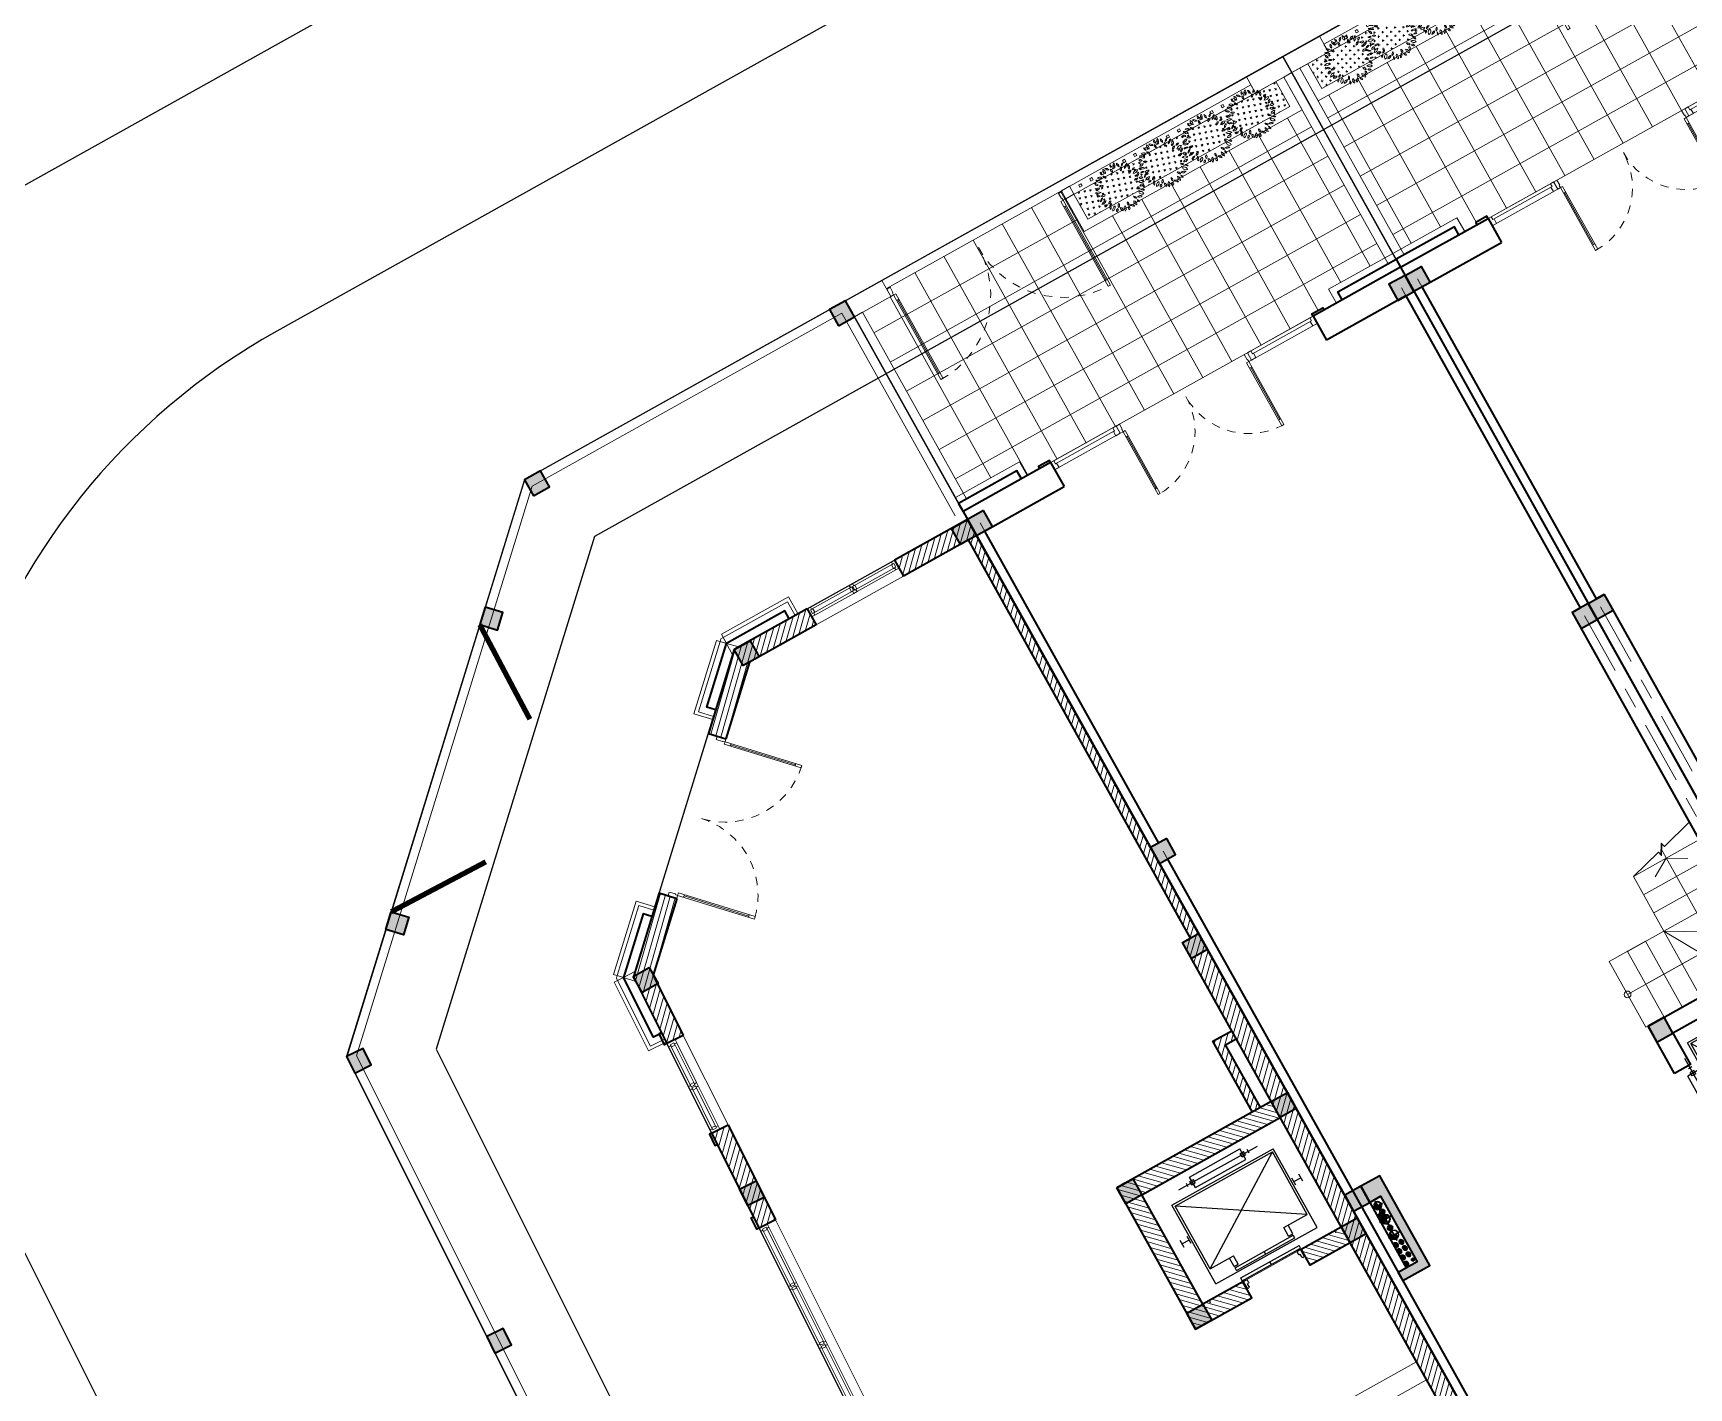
# Model space of a CAD drawing. Header units: millimetres. Extents: x 567980 to 569372, y 2065777 to 2066674.
# Drawn here: x 568966.89 to 568986.72, y 2066257.99 to 2066274.21 of the extents above; entities that cross this region are included whole.
import ezdxf
from ezdxf.xclip import XClip

# ---------------------------------------------------------------- set-up
doc = ezdxf.new("R2010")
doc.units = ezdxf.units.MM
for name, pattern in [('ACAD_ISO03W100', [30, 12, -18]), ('ACAD_ISO10W100', [18.5, 12, -3, 0.5, -3]), ('CENTER', [3, 1.5, -0.5, 0.5, -0.5]), ('CENTER2', [1.125, 0.75, -0.125, 0.125, -0.125]), ('CONTINOUS', [0]), ('DIVIDEX22', [1.25, 0.625, -0.25, 0, -0.125, 0, -0.25]), ('HIDDEN2', [0.1875, 0.125, -0.0625]), ('PHANTOM2', [1.25, 0.625, -0.125, 0.125, -0.125, 0.125, -0.125]), ('PHANTOM3', [1.5, 0.625, -0.125, 0.125, -0.125, 0.125, -0.125, 0.125, -0.125])]:
    doc.linetypes.add(name, pattern=pattern)
for name, color, linetype, lineweight in [('A-CAY', 76, 'Continuous', 13), ('A-COT VACH', 2, 'Continuous', 35), ('A-CUA', 25, 'Continuous', 5), ('A-DIM', 251, 'Continuous', 15), ('A-HATCH', 251, 'Continuous', 5), ('A-NET CAT', 214, 'Continuous', 30), ('A-NET THAY', 125, 'Continuous', 18), ('A-NOI THAT', 44, 'Continuous', 9), ('A-TRUC', 250, 'CENTER', 5), ('A-TUONG', 255, 'Continuous', 35), ('boDnv', 54, 'Continuous', 25), ('E-NoiThat', 32, 'Continuous', 9), ('N1.1-CN', 4, 'CONTINOUS', 35), ('N1.3-TN', 6, 'CENTER2', 35), ('N1.4-TP', 4, 'PHANTOM2', 35), ('N1.5-TH', 2, 'PHANTOM3', 30), ('N1.6-NM', 3, 'DIVIDEX22', 30), ('N4-OTHER1', 143, 'CONTINOUS', 15)]:
    doc.layers.add(name, color=color, linetype=linetype, lineweight=lineweight)
for name, color, linetype in [('A-NOITHAT', 252, 'Continuous'), ('ChiaLo', 128, 'CENTER'), ('datOlienke', 42, 'Continuous'), ('LogDg', 7, 'Continuous'), ('LoLK', 6, 'Continuous'), ('M-CD', 40, 'ACAD_ISO03W100'), ('M-Control', 170, 'CENTER2'), ('M-RP', 140, 'Continuous'), ('QUYEN', 7, 'Continuous'), ('TimDg', 222, 'Continuous'), ('ViaHeS', 32, 'Continuous')]:
    doc.layers.add(name, color=color, linetype=linetype)
doc.styles.add('rms', font='romans.shx', dxfattribs={"width": 0.7, "bigfont": 'vns.shx'})
doc.linetypes.add('ADL', pattern='A,0.125,-0.15,["++",rms,S=0.5,R=0,X=0,Y=-0.2245],-1.35,1.125', length=2.75)
pattern_1 = [(45, (-145477.46, 881910), (-39.7747564, 39.7747564), [])]

# ---------------------------------------------------------------- blocks, each defined once
blk = doc.blocks.new('NEN')
at = {"layer": 'boDnv', "color": 10, "linetype": 'ADL', "ltscale": 0.25}
blk.add_lwpolyline([(447.024, -28.766, 0.001711), (440.579, -16.796), (434.623, -15.073), (276.129, -103.512), (274.235, -109.654), (280.307, -121.793)], format="xyb", close=True, dxfattribs=at)
at = {"layer": 'ChiaLo', "ltscale": 5}
for points in [[(284.376, -97.765), (294.122, -115.23)], [(279.137, -100.688), (288.882, -118.153)]]:
    blk.add_lwpolyline(points, dxfattribs=at)
at = {"layer": 'datOlienke'}
blk.add_lwpolyline([(448.369, -29.161, 0.001887), (441.258, -15.951), (434.5, -13.997), (275.291, -102.834), (273.162, -109.742), (279.88, -123.176)], format="xyb", close=True, dxfattribs=at)
at = {"layer": 'LogDg'}
blk.add_lwpolyline([(462.182, -42.484, 0.004173), (446.541, -13.107, 0.41755), (435.613, -9.94), (272.325, -101.054, 0.401037), (269.068, -111.618), (286.084, -145.639, 0.427514), (297.137, -149.047), (456.991, -59.849, 0.406017), (462.182, -42.484)], format="xyb", dxfattribs=at)
at = {"layer": 'LoLK'}
for points in [[(289.616, -94.841), (284.376, -97.765), (294.122, -115.23), (299.361, -112.306)], [(284.376, -97.765), (279.137, -100.688), (288.882, -118.153), (294.122, -115.23)], [(279.137, -100.688), (275.291, -102.834), (273.162, -109.742), (279.88, -123.176), (288.882, -118.153)]]:
    blk.add_lwpolyline(points, close=True, dxfattribs=at)
at = {"layer": 'TimDg', "linetype": 'ACAD_ISO10W100', "ltscale": 0.75}
blk.add_lwpolyline([(446.462, -0.451), (260.371, -104.289)], dxfattribs=at)
at = {"layer": 'ViaHeS'}
blk.add_lwpolyline([(441.258, -15.951), (434.5, -13.997), (275.291, -102.834), (273.162, -109.742), (288.93, -141.269), (295.49, -143.229), (301.319, -139.843), (453.888, -54.71), (456.773, -45.088, 0.004151)], format="xyb", close=True, dxfattribs=at)
blk = doc.blocks.new('NEN A')
at = {"layer": 'datOlienke'}
blk.add_lwpolyline([(7.63, 25, 0.001887), (7.857, 40), (2.908, 45), (-179.409, 45), (-184.635, 40.005), (-185.313, 25)], format="xyb", close=True, dxfattribs=at)
at = {"layer": 'LoLK'}
for points in [[(-175.005, 45), (-179.409, 45), (-184.635, 40.005), (-185.313, 25), (-175.005, 25)], [(-169.005, 45), (-175.005, 45), (-175.005, 25), (-169.005, 25)], [(-163.005, 45), (-169.005, 45), (-169.005, 25), (-163.005, 25)]]:
    blk.add_lwpolyline(points, close=True, dxfattribs=at)
blk = doc.blocks.new('*U415')
at = {"layer": 'A-CUA', "color": 32}
for points in [[(60, -40), (45, -40), (45, -10), (0, -10), (0, -40), (0, -40), (0, -90), (0, -90), (0, -120), (45, -120), (45, -90), (60, -90)], [(30, -90), (60, -90), (60, -40), (30, -40)], [(593, -90), (563, -90), (563, -40), (593, -40)], [(622, -90), (607, -90), (607, -40), (622, -40), (622, -10), (577, -10), (577, -40), (593, -40), (593, -90), (577, -90), (577, -120), (622, -120)], [(607, -90), (637, -90), (637, -40), (607, -40)], [(1140, -40), (1155, -40), (1155, -10), (1200, -10), (1200, -40), (1200, -40), (1200, -90), (1200, -90), (1200, -120), (1155, -120), (1155, -90), (1140, -90)], [(1170, -90), (1140, -90), (1140, -40), (1170, -40)]]:
    blk.add_lwpolyline(points, close=True, dxfattribs=at)
at = {"layer": 'A-CUA', "color": 37, "lineweight": -2}
for points in [[(45, -10), (577, -10), (577, -40), (45, -40)], [(45, -90), (577, -90), (577, -120), (45, -120)], [(1155, -10), (622, -10), (622, -40), (1155, -40)], [(1155, -90), (622, -90), (622, -120), (1155, -120)]]:
    blk.add_lwpolyline(points, close=True, dxfattribs=at)
blk = doc.blocks.new('*U413')
at = {"layer": 'A-CUA', "color": 32}
for points in [[(60, -40), (45, -40), (45, -10), (0, -10), (0, -40), (0, -40), (0, -90), (0, -90), (0, -120), (45, -120), (45, -90), (60, -90)], [(30, -90), (60, -90), (60, -40), (30, -40)], [(800, -90), (770, -90), (770, -40), (800, -40)], [(830, -90), (815, -90), (815, -40), (830, -40), (830, -10), (785, -10), (785, -40), (800, -40), (800, -90), (785, -90), (785, -120), (830, -120)], [(815, -90), (845, -90), (845, -40), (815, -40)], [(1585, -90), (1555, -90), (1555, -40), (1585, -40)], [(1615, -90), (1600, -90), (1600, -40), (1615, -40), (1615, -10), (1570, -10), (1570, -40), (1585, -40), (1585, -90), (1570, -90), (1570, -120), (1615, -120)], [(1600, -90), (1630, -90), (1630, -40), (1600, -40)], [(2340, -40), (2355, -40), (2355, -10), (2400, -10), (2400, -40), (2400, -40), (2400, -90), (2400, -90), (2400, -120), (2355, -120), (2355, -90), (2340, -90)], [(2370, -90), (2340, -90), (2340, -40), (2370, -40)]]:
    blk.add_lwpolyline(points, close=True, dxfattribs=at)
at = {"layer": 'A-CUA', "color": 37, "lineweight": -2}
for points in [[(45, -10), (785, -10), (785, -40), (45, -40)], [(45, -90), (785, -90), (785, -120), (45, -120)], [(830, -10), (1570, -10), (1570, -40), (830, -40)], [(1570, -90), (830, -90), (830, -120), (1570, -120)], [(2355, -10), (1615, -10), (1615, -40), (2355, -40)], [(2355, -90), (1615, -90), (1615, -120), (2355, -120)]]:
    blk.add_lwpolyline(points, close=True, dxfattribs=at)
blk = doc.blocks.new('phao cua chinh mb a1')
at = {"layer": 'A-TUONG'}
blk.add_lwpolyline([(0, 0), (0, -30), (-150, -30), (-150, 0)], dxfattribs=at)
blk = doc.blocks.new('cot 220')
at = {"layer": 'A-COT VACH'}
h = blk.add_hatch(color=256, dxfattribs=at)
h.dxf.hatch_style = 1
h.paths.add_polyline_path([(110, 110), (-110, 110), (-110, -110), (110, -110)])
blk.add_lwpolyline([(-110, -110), (110, -110), (110, 110), (-110, 110)], close=True, dxfattribs=at)
blk = doc.blocks.new('AP11B2')
at = {"layer": 'A-NOITHAT'}
for p, q in [((360, 1492), (-360, 1492)), ((-360, 1342), (-360, 1492)), ((360, 1342), (360, 1492)), ((-725, 166), (-725, 1292)), ((725, 1292), (-725, 1292)), ((-695, 366), (-695, 1262)), ((695, 1262), (-695, 1262)), ((695, 366), (-695, 1262)), ((-695, 366), (695, 1262)), ((558, 1417), (-568, 1417)), ((-435, 1392), (-435, 1442)), ((-385, 1392), (-385, 1442)), ((-335, 1442), (-385, 1442)), ((-335, 1392), (-385, 1392)), ((360, 1342), (-360, 1342)), ((-335, 1392), (-335, 1442)), ((385, 1442), (335, 1442)), ((335, 1392), (335, 1442)), ((385, 1392), (335, 1392)), ((385, 1392), (385, 1442)), ((435, 1392), (435, 1442)), ((695, 366), (695, 1262)), ((725, 166), (725, 1292)), ((-850, 757), (-850, 857)), ((-750, 757), (-750, 857)), ((750, 757), (750, 857)), ((850, 757), (850, 857)), ((-750, 807), (-850, 807)), ((750, 807), (850, 807)), ((-360, 366), (-695, 366)), ((-420, 246), (-420, 366)), ((-360, 246), (-420, 246)), ((417, 226), (-417, 226)), ((-417, 186), (-417, 226)), ((-360, 246), (-360, 366)), ((0, 186), (0, 226)), ((695, 366), (360, 366)), ((360, 246), (360, 366)), ((420, 246), (360, 246)), ((417, 186), (417, 226)), ((420, 246), (420, 366)), ((725, 166), (-725, 166)), ((417, 186), (-417, 186)), ((417, 79), (-417, 79)), ((-417, 39), (-417, 79)), ((417, 39), (-417, 39)), ((-407, -67), (-407, 25)), ((-367, 25), (-407, 25)), ((-357, -15), (-357, 15)), ((0, 39), (0, 79)), ((357, -15), (357, 15)), ((407, 25), (367, 25)), ((407, -67), (407, 25)), ((417, 39), (417, 79)), ((-387, -77), (-397, -77)), ((-377, -67), (-377, -25)), ((-367, -25), (-377, -25)), ((377, -25), (367, -25)), ((377, -67), (377, -25)), ((397, -77), (387, -77))]:
    blk.add_line(p, q, dxfattribs=at)
for centre, start, end in [((-367, 15), 0, 90), ((367, 15), 90, 180), ((-397, -67), 180, 270), ((-387, -67), 270, 0), ((-367, -15), 270, 0), ((367, -15), 180, 270), ((387, -67), 180, 270), ((397, -67), 270, 0)]:
    blk.add_arc(centre, 10, start, end, dxfattribs=at)
for p in [(-900, 0), (900, 0)]:
    blk.add_point(p, dxfattribs=at)
blk = doc.blocks.new('thang may')
at = {"layer": 'A-HATCH'}
h = blk.add_hatch(dxfattribs=at)
h.set_pattern_fill('ANSI31', color=256, scale=450)
h.set_pattern_definition(pattern_1)
h.paths.add_polyline_path([(0, 0), (-2120, 0), (-2120, 1940), (-1350, 1940), (-1350, 1720), (-1900, 1720), (-1900, 220), (0, 220)])
h = blk.add_hatch(dxfattribs=at)
h.set_pattern_fill('ANSI31', color=256, scale=450)
h.set_pattern_definition(pattern_1)
edge = h.paths.add_edge_path()
edge.add_line((0, 1720), (0, 1940))
edge.add_line((0, 1940), (-550, 1940))
edge.add_line((-550, 1940), (-550, 1720))
edge.add_line((-550, 1720), (0, 1720))
at = {"layer": 'A-NET THAY'}
blk.add_line((-1350, 1720), (-550, 1720), dxfattribs=at)
at = {"layer": 'A-TUONG'}
blk.add_lwpolyline([(0, 0), (-2120, 0), (-2120, 1940), (-1350, 1940), (-1350, 1720), (-1900, 1720), (-1900, 220), (0, 220)], close=True, dxfattribs=at)
blk.add_lwpolyline([(0, 1720), (0, 1940), (-550, 1940), (-550, 1720), (0, 1720)], dxfattribs=at)
at = {"layer": 'E-NoiThat', "xscale": 0.9583333333333351, "yscale": 0.9583333333333351, "zscale": 0.9583333333333351, "rotation": 180}
blk.add_blockref('AP11B2', (-950, 1744), dxfattribs=at)
blk = doc.blocks.new('*U414')
for p, q in [((-1808, 1866), (-1060, 2650)), ((-1045, 2636), (-1074, 2663)), ((-1794, 1853), (-1823, 1880)), ((18, 121), (767, 904)), ((753, 918), (781, 890)), ((4, 134), (33, 107))]:
    blk.add_line(p, q)
for points in [[(-1892, 1808), (-1863, 1780), (-976, 2708), (-1005, 2736)], [(-2029, 1737), (-1986, 1695), (-1912, 1772), (-1919, 1779), (-1892, 1808), (-1928, 1843)], [(-36, 35), (-65, 62), (822, 990), (851, 962)], [(-101, -106), (-145, -65), (-71, 13), (-64, 6), (-36, 35), (0, 0)]]:
    blk.add_lwpolyline(points, close=True)
at = {"linetype": 'HIDDEN2'}
for centre, start, end in [((-1892, 1808), 316.2947, 46.2947), ((-36, 35), 46.2948, 136.2947)]:
    blk.add_arc(centre, 1283, start, end, dxfattribs=at)
blk = doc.blocks.new('cot gia md a1')
at = {"layer": 'A-NET THAY'}
blk.add_lwpolyline([(880, 0), (880, -190), (0, -190), (0, -110)], dxfattribs=at)
at = {"layer": 'A-TUONG'}
blk.add_lwpolyline([(800, 0), (800, -110), (0, -110), (0, 0)], dxfattribs=at)
blk = doc.blocks.new('T1 T6666')
at = {"layer": 'A-HATCH'}
h = blk.add_hatch(dxfattribs=at)
h.set_pattern_fill('ANSI31', color=256, scale=0.5, angle=-180)
h.set_pattern_definition([(225, (2.290647, -5.150195), (0.04419417, -0.04419417), [])])
h.paths.add_polyline_path([(2.23, -5.46), (1.271, -5.46), (1.271, -3.659), (1.221, -3.673), (1.221, -5.57), (2.34, -5.57), (2.34, -4.71), (2.23, -4.71)], flags=17)
h.paths.add_polyline_path([(5.948, -14.07), (5.253, -14.734), (5.405, -14.893), (6.164, -14.168), (6.204, -13.273), (5.985, -13.263)])
h.paths.add_polyline_path([(6.039, -12.064), (6.259, -12.074), (6.316, -10.805), (6.096, -10.795)])
h.paths.add_polyline_path([(6.205, -8.398), (6.424, -8.408), (6.578, -5.007), (6.359, -4.997)])
h.paths.add_polyline_path([(6, -7.31), (6.254, -7.31), (6.259, -7.2), (6.11, -7.2), (6.11, -6.08), (6.31, -6.08), (6.315, -5.97), (6, -5.97)])
h.paths.add_polyline_path([(6.431, -3.399), (6.651, -3.409), (6.714, -2), (5.74, -2), (5.74, -2.22), (6.484, -2.22)])
h.paths.add_polyline_path([(0, -17), (1, -17), (1, -16.78), (0.11, -16.78), (0.11, -11.32), (0.22, -11.32), (0.22, -2.22), (2.94, -2.22), (2.94, -2), (0, -2)])
h.paths.add_polyline_path([(2.23, -3.91), (2.34, -3.91), (2.34, -2.22), (2.23, -2.22)], flags=17)
h.paths.add_polyline_path([(0.22, -10.11), (0.48, -10.11), (0.48, -9.14), (0.37, -9.14), (0.37, -10), (0.22, -10)], flags=17)
h.paths.add_polyline_path([(3.112, -16.78), (2.2, -16.78), (2.2, -17), (3.201, -17), (3.959, -16.275), (3.807, -16.116)])
at = {"layer": 'A-NET THAY'}
for p, q in [((0.22, -3.941), (0.221, -5.57)), ((0.221, -5.32), (1.121, -5.32)), ((0.221, -5.57), (1.121, -5.57)), ((6.205, -8.398), (6.096, -10.795)), ((6.316, -10.805), (6.424, -8.408)), ((6.039, -12.064), (5.985, -13.263)), ((6.204, -13.273), (6.259, -12.074)), ((6.35, -14.252), (6.327, -14.275)), ((6.35, -14.252), (6.352, -14.22)), ((5.405, -14.893), (3.959, -16.275)), ((1, -16.78), (2.2, -16.78)), ((1, -17), (2.2, -17)), ((3.277, -17.19), (3.245, -17.19)), ((3.277, -17.19), (3.3, -17.168))]:
    blk.add_line(p, q, dxfattribs=at)
blk.add_lwpolyline([(0, -20), (4.404, -20), (9.63, -15.005), (10.308, 0), (0, 0)], close=True, dxfattribs=at)
blk.add_lwpolyline([(0.11, -17.11), (0.11, -19.89), (4.36, -19.89), (9.522, -14.956), (10.193, -0.11), (0.11, -0.11), (0.11, -2)], dxfattribs=at)
at = {"layer": 'A-TUONG'}
for p, q in [((2.23, -9.14), (2.34, -9.14)), ((2.23, -9.14), (2.34, -9.14)), ((2.23, -9.14), (2.34, -9.14)), ((2.23, -9.14), (2.34, -9.14)), ((6.096, -10.795), (6.316, -10.805)), ((6.259, -12.074), (6.039, -12.064)), ((5.985, -13.263), (6.204, -13.273)), ((5.405, -14.893), (5.253, -14.734)), ((3.959, -16.275), (3.807, -16.116)), ((1, -17), (1, -16.78)), ((2.2, -17), (2.2, -16.78))]:
    blk.add_line(p, q, dxfattribs=at)
for points in [[(2.94, -2), (0, -2), (0, -17), (1, -17)], [(2.94, -2.22), (0.22, -2.22), (0.22, -11.32), (0.11, -11.32), (0.11, -16.78), (1, -16.78)], [(0.37, -9.14), (0.37, -10), (0.22, -10)], [(0.48, -9.14), (0.48, -10.11), (0.22, -10.11)], [(6.039, -12.064), (6.096, -10.795)], [(6.259, -12.074), (6.316, -10.805)], [(5.253, -14.734), (5.948, -14.07), (5.985, -13.263)], [(5.405, -14.893), (6.164, -14.168), (6.204, -13.273)], [(2.2, -16.78), (3.112, -16.78), (3.807, -16.116)], [(2.2, -17), (3.201, -17), (3.959, -16.275)]]:
    blk.add_lwpolyline(points, dxfattribs=at)
at = {"layer": 'Defpoints'}
blk.add_lwpolyline([(0, -2), (6.71, -2), (6.164, -14.168), (3.201, -17), (0, -17)], close=True, dxfattribs=at)
at = {"layer": 'QUYEN'}
for points in [[(8.318, -16.259, 0.0625, 0.0625, 0), (7.037, -16.23, 0, 0, 0.192739), (7.414, -17.123, 0, 0, 1.782882)], [(5.716, -18.746, 0.0625, 0.0625, 0), (5.744, -17.465, 0, 0, -0.192739), (6.619, -17.883, 0, 0, -1.782882)]]:
    blk.add_lwpolyline(points, format="xyseb", dxfattribs=at)
at = {"layer": 'A-COT VACH', "xscale": -0.001, "yscale": 0.001, "zscale": 0.001}
for p in [(0.11, -7.31), (2.23, -7.31), (0.11, -9.03), (2.23, -9.03), (0.11, -11.21), (6.055, -14.06), (0.11, -16.89), (3.09, -16.89)]:
    blk.add_blockref('cot 220', p, dxfattribs=at)
at = {"layer": 'A-COT VACH', "zscale": 0.001}
for p, xscale, yscale, rotation in [((6.188, -11.21), -0.001, 0.001, 357.4105234065676), ((9.694, -11.144), 0.001, 0.001, 177.4105234065639), ((9.525, -14.89), 0.001, 0.001, 177.4105234065639), ((8.322, -16.103), -0.0009999999999999998, 0.0009999999999999998, 43.7052616965027), ((5.56, -18.743), 0.001, 0.001, 43.70526169650715), ((0.11, -19.89), 0.001, 0.001, 180), ((4.294, -19.89), 0.001, 0.001, 180)]:
    blk.add_blockref('cot 220', p, dxfattribs=dict(at, xscale=xscale, yscale=yscale, rotation=rotation))
at = {"layer": 'A-CUA', "xscale": -0.001, "yscale": 0.001, "zscale": 0.001}
for name, p, rotation in [('*U413', (6.326, -10.806), 267.4105234065759), ('*U415', (6.214, -13.273), 267.4105234065759), ('*U415', (1, -17.01), 180)]:
    blk.add_blockref(name, p, dxfattribs=dict(at, rotation=rotation))
at = {"layer": 'A-CUA', "extrusion": (0, 0, -1), "xscale": 0.0007500000000000002, "yscale": 0.0007500000000000002, "zscale": -0.0007500000000000002}
blk.add_blockref('*U414', (-3.807, -16.116), dxfattribs=at)
at = {"layer": 'A-NET THAY'}
for p, xscale, yscale, zscale, rotation in [((6.316, -10.805), 0.0009999999999999998, 0.0009999999999999998, 0.0009999999999999998, 87.41052340656864), ((6.259, -12.074), -0.001, 0.001, 0.001, 87.410523406569), ((6.204, -13.273), 0.0009999999999999998, 0.0009999999999999998, 0.0009999999999999998, 87.41052340656864)]:
    blk.add_blockref('phao cua chinh mb a1', p, dxfattribs=dict(at, xscale=xscale, yscale=yscale, zscale=zscale, rotation=rotation))
ref = blk.add_blockref('cot gia md a1', (6.162, -14.212), dxfattribs=dict(at, xscale=0.001, yscale=0.001, zscale=0.001, rotation=87.41052340657185))
XClip(ref).set_block_clipping_path([(0, -110), (109.9999999991, 0), (919.6847003136, 0), (919.6847003136, -236.7694097849), (0, -236.7694097849)])
ref = blk.add_blockref('cot gia md a1', (6.196, -14.137), dxfattribs=dict(at, xscale=-0.001, yscale=0.001, zscale=0.001, rotation=43.70526169649829))
XClip(ref).set_block_clipping_path([(0, -110), (109.9999999991, 0), (919.6847003136, 0), (919.6847003136, -236.7694097849), (0, -236.7694097849)])
ref = blk.add_blockref('cot gia md a1', (3.169, -17.03), dxfattribs=dict(at, xscale=0.001, yscale=0.001, zscale=0.001, rotation=43.70526170003168))
XClip(ref).set_block_clipping_path([(0, -110), (109.9999999991, 0), (919.6847003136, 0), (919.6847003136, -236.7694097849), (0, -236.7694097849)])
ref = blk.add_blockref('cot gia md a1', (3.245, -17), dxfattribs=dict(at, xscale=-0.001, yscale=0.001, zscale=0.001))
XClip(ref).set_block_clipping_path([(0, -110), (109.9999999991, 0), (919.6847003136, 0), (919.6847003136, -236.7694097849), (0, -236.7694097849)])
at = {"layer": 'A-TUONG', "xscale": -0.001, "yscale": 0.001, "zscale": 0.001}
blk.add_blockref('thang may', (0.22, -9.14), dxfattribs=at)
blk = doc.blocks.new('N-ONGDUNG')
at = {"layer": 'N4-OTHER1', "ltscale": 10}
h = blk.add_hatch(dxfattribs=at)
h.set_pattern_fill('ANSI31', color=256, scale=36, angle=-90, style=0)
h.set_pattern_definition([(315, (39548.85, 159241.4585), (3.18198052, 3.18198052), [])])
h.paths.add_polyline_path([(0, 45, -0.414214), (45, 0), (0, 0)])
h.paths.add_polyline_path([(-45, 0, -0.414214), (0, 45), (0, 0, 1)])
h.paths.add_polyline_path([(0, 0), (45, 0, -1)])
at = {"linetype": 'Continuous', "ltscale": 10}
for p, q in [((63, 0), (-63, 0)), ((0, 63), (0, -63))]:
    blk.add_line(p, q, dxfattribs=at)
blk.add_circle((0, 0), 45, dxfattribs=at)
for centre, start, end in [((-23, 0), 0, 180), ((23, 0), 180, 0)]:
    blk.add_arc(centre, 22.5, start, end, dxfattribs=at)
blk = doc.blocks.new('$cc')
h = blk.add_hatch()
h.set_pattern_fill('_USER', color=8, scale=0.05, angle=45, style=0, pattern_type=0)
h.set_pattern_definition([(45, (-200956.024176, 465343.044346), (-0.0353553390593, 0.0353553390593), [])])
edge = h.paths.add_edge_path()
edge.add_arc((-0.19, -0.25), 0.313, -53.1301, 53.1301, ccw=False)
edge.add_arc((0, 0), 0.5, 90, 270, ccw=False)
edge.add_arc((0.19, 0.25), 0.312, 126.8699, 233.1301)
at = {"color": 8}
blk.add_lwpolyline([(0, 0, -0.5), (0, -0.5, -1), (0, 0.5, 0.5), (0, 0, 0.333333), (0, 0, 0.333333)], format="xyb", dxfattribs=at)
blk.add_circle((0, 0), 0.5)
blk = doc.blocks.new('A$C9810a9bf')
at = {"layer": 'M-RP', "ltscale": 200}
for centre, radius in [((-14.75, 0), 14.75), ((-14.75, 0), 4.75), ((17.95, 0), 17.95), ((17.95, 0), 7.95)]:
    blk.add_circle(centre, radius, dxfattribs=at)
blk.add_ellipse((3.2, 0), major_axis=(-32.7, 0), ratio=0.75611402, dxfattribs=at)
at = {"layer": 'M-RP', "ltscale": 200, "xscale": 9.5, "yscale": 9.5, "zscale": 9.5, "rotation": 180}
blk.add_blockref('$cc', (-14.75, 0), dxfattribs=at)
at = {"layer": 'M-RP', "ltscale": 200, "xscale": 15.9, "yscale": 15.9, "zscale": 15.9}
blk.add_blockref('$cc', (17.95, 0), dxfattribs=at)
blk = doc.blocks.new('A$Caa2107e4')
at = {"layer": 'M-Control', "ltscale": 0.03}
for centre, radius in [((-14.75, 0), 14.75), ((-14.75, 0), 4.75), ((17.95, 0), 17.95), ((17.95, 0), 7.95)]:
    blk.add_circle(centre, radius, dxfattribs=at)
blk.add_ellipse((3.2, 0), major_axis=(-32.7, 0), ratio=0.75611402, dxfattribs=at)
at = {"layer": 'M-Control', "ltscale": 0.03, "xscale": 9.5, "yscale": 9.5, "zscale": 9.5, "rotation": 180}
blk.add_blockref('$cc', (-14.75, 0), dxfattribs=at)
at = {"layer": 'M-Control', "ltscale": 0.03, "xscale": 15.9, "yscale": 15.9, "zscale": 15.9}
blk.add_blockref('$cc', (17.95, 0), dxfattribs=at)
blk = doc.blocks.new('truc kt')
at = {"layer": 'A-HATCH'}
h = blk.add_hatch(color=256, dxfattribs=at)
h.dxf.hatch_style = 1
h.paths.add_polyline_path([(110, 1010), (110, 1120), (-260, 1120), (-260, -110), (0, -110), (0, 110), (-150, 110), (-150, 1010)])
at = {"layer": 'A-TUONG'}
for points in [[(110, 1010), (110, 1120), (-260, 1120), (-260, -110), (0, -110), (0, 110), (-150, 110), (-150, 1010), (110, 1010)], [(0, 110), (0, 1010)]]:
    blk.add_lwpolyline(points, dxfattribs=at)
at = {"layer": 'M-CD', "xscale": 34, "yscale": 34, "zscale": 34}
blk.add_blockref('$cc', (-116, 961), dxfattribs=at)
at = {"layer": 'M-RP', "ltscale": 200, "rotation": 90}
for name, p in [('A$C9810a9bf', (-26, 961)), ('A$Caa2107e4', (-26, 961)), ('A$C9810a9bf', (-101, 876)), ('A$Caa2107e4', (-101, 876)), ('A$C9810a9bf', (-101, 790)), ('A$Caa2107e4', (-101, 790)), ('A$C9810a9bf', (-26, 876)), ('A$Caa2107e4', (-26, 876)), ('A$C9810a9bf', (-26, 790)), ('A$Caa2107e4', (-26, 790)), ('A$C9810a9bf', (-101, 705)), ('A$Caa2107e4', (-101, 705)), ('A$C9810a9bf', (-26, 705)), ('A$Caa2107e4', (-26, 705))]:
    blk.add_blockref(name, p, dxfattribs=at)
at = {"layer": 'N1.1-CN', "xscale": 0.4444444444444456, "yscale": 0.4444444444444456, "zscale": 0.4444444444444456, "rotation": 90}
blk.add_blockref('N-ONGDUNG', (-20, 309), dxfattribs=at)
at = {"layer": 'N1.3-TN', "xscale": -1, "rotation": 270}
blk.add_blockref('N-ONGDUNG', (-65, 192), dxfattribs=at)
at = {"layer": 'N1.4-TP', "xscale": 1.222222222222222, "yscale": 1.222222222222222, "zscale": 1.222222222222222, "rotation": 270}
blk.add_blockref('N-ONGDUNG', (-65, 376), dxfattribs=at)
at = {"layer": 'N1.5-TH', "xscale": 0.6666666666666677, "yscale": 0.6666666666666677, "zscale": 0.6666666666666677, "rotation": 90}
for p in [(-65, 495), (-76, 282)]:
    blk.add_blockref('N-ONGDUNG', p, dxfattribs=at)
at = {"layer": 'N1.6-NM', "xscale": -1.222222222222222, "yscale": 1.222222222222222, "zscale": 1.222222222222222, "rotation": 270}
blk.add_blockref('N-ONGDUNG', (-65, 592), dxfattribs=at)
blk = doc.blocks.new('TRU CONG')
at = {"layer": 'A-NET THAY'}
blk.add_lwpolyline([(0, 0), (500, 0), (500, 220), (0, 220)], close=True, dxfattribs=at)
blk = doc.blocks.new('*U304')
for p, q in [((90, 1450), (50, 1450)), ((70, 100), (70, 1450)), ((3110, 1450), (3150, 1450)), ((3130, 100), (3130, 1450)), ((90, 100), (50, 100)), ((3110, 100), (3150, 100))]:
    blk.add_line(p, q)
for points in [[(50, 0), (90, 0), (90, 1550), (50, 1550)], [(3150, 0), (3110, 0), (3110, 1550), (3150, 1550)], [(0, -133), (60, -133), (60, -40), (50, -40), (50, 0), (0, 0)], [(3200, -133), (3140, -133), (3140, -40), (3150, -40), (3150, 0), (3200, 0)]]:
    blk.add_lwpolyline(points, close=True)
at = {"linetype": 'HIDDEN2'}
for centre, start, end in [((50, 0), 0, 90), ((3150, 0), 90, 180)]:
    blk.add_arc(centre, 1550, start, end, dxfattribs=at)
blk = doc.blocks.new('*U316')
at = {"layer": 'A-NET THAY'}
blk.add_lwpolyline([(-0.015, -0.015), (0.015, -0.015), (0.015, 0.015), (-0.015, 0.015)], close=True, dxfattribs=at)
blk = doc.blocks.new('*U317')
at = {"layer": 'A-NET THAY', "color": 0, "linetype": 'ByBlock', "lineweight": -2, "transparency": 16777216}
for p in [(0, 0), (0.15, 0), (0.3, 0), (0.45, 0), (0.6, 0), (0.75, 0), (0.9, 0), (1.05, 0), (1.2, 0), (1.35, 0), (1.5, 0), (1.65, 0), (1.8, 0), (1.95, 0), (2.1, 0), (2.25, 0)]:
    blk.add_blockref('*U316', p, dxfattribs=at)
blk = doc.blocks.new('mb-cay40')
at = {"color": 0, "linetype": 'ByBlock'}
for centre, radius, start, end in [((-680, 301), 102, 69.7201, 135.6489), ((-718, 468), 102, 249.7201, 315.6489), ((-654, 503), 44.2, 163.4933, 274.4697), ((-693, 471), 44.2, 343.4933, 94.4697), ((-542, 597), 98.1, 183.3189, 263.1904), ((-651, 494), 98.1, 3.3189, 83.1904), ((-620, 357), 75.8, 22.5723, 98.3335), ((-561, 461), 75.8, 202.5723, 278.3335), ((-554, 556), 69.9, 25.4537, 116.6852), ((-522, 648), 69.9, 205.4537, 296.6852), ((-427, 694), 54.1, 146.8151, 244.0193), ((-496, 675), 54.1, 326.8151, 64.0193), ((-390, 597), 66.9, 168.8066, 257.6391), ((-470, 545), 66.9, 348.8066, 77.6391), ((-300, 710), 100, 149.4737, 231.7586), ((-448, 683), 100, 329.4737, 51.7586), ((-231, 779), 98.1, 192.306, 259.6849), ((-344, 662), 98.1, 12.306, 79.6849), ((-148, 638), 79.7, 145.5248, 220.8327), ((-273, 631), 79.7, 325.5248, 40.8327), ((-136, 737), 62.9, 125.4093, 202.7101), ((-231, 764), 62.9, 305.4093, 22.7101), ((16, 684), 137, 133.8117, 194.3077), ((-211, 749), 137, 313.8117, 14.3077), ((113, 711), 137, 163.4642, 212.7906), ((49, 562), 68.8, 103.8914, 198.9039), ((-134, 676), 137, 343.4642, 32.7906), ((-33, 607), 68.8, 283.8914, 18.9039), ((138, 616), 80.6, 104.1004, 168.465), ((40, 710), 80.6, 284.1004, 348.465), ((230, 506), 141, 100.3005, 160.4476), ((72, 692), 141, 280.3005, 340.4476), ((213, 369), 79.6, 86.0282, 161.3698), ((143, 474), 79.6, 266.0282, 341.3698), ((260, 521), 76.9, 122.5817, 207.18), ((150, 551), 76.9, 302.5817, 27.18), ((300, 426), 53.5, 59.9815, 155.6676), ((278, 494), 53.5, 239.9815, 335.6676), ((-767, 152), 75.6, 44.2576, 108.5927), ((-736, 277), 75.6, 224.2576, 288.5927), ((-743, 226), 96, 30.9482, 110.5784), ((-695, 365), 96, 210.9482, 290.5784), ((-787, 176), 111, 280.8762, 345.4479), ((-659, 40), 111, 100.8762, 165.4479), ((-690, -39), 87.4, 54.9745, 151.3792), ((-716, 74), 87.4, 234.9745, 331.3792), ((-638, 119), 83.9, 60.5095, 129.292), ((-649, 257), 83.9, 240.5095, 309.292), ((159, -75), 77.3, 28.8072, 103.9199), ((208, 37), 77.3, 208.8072, 283.9199), ((243, 141), 78, 58.8748, 131.2135), ((232, 267), 78, 238.8748, 311.2135), ((320, 284), 110, 64.7353, 140.5781), ((282, 453), 110, 244.7353, 320.5781), ((314, -59), 90.4, 71.3712, 141.7535), ((272, 83), 90.4, 251.3712, 321.7535), ((293, 25), 97.6, 29.1952, 106.7189), ((350, 166), 97.6, 209.1952, 286.7189), ((359, 242), 79.1, 90.2529, 173.5221), ((280, 330), 79.1, 270.2529, 353.5221), ((344, 142), 53.6, 28.1981, 112.1918), ((371, 217), 53.6, 208.1981, 292.1918), ((-675, -123), 70, 71.8192, 140.0818), ((-707, -12), 70, 251.8192, 320.0818), ((-557, -163), 78, 113.4753, 203.456), ((-660, -123), 78, 293.4753, 23.456), ((-617, 21), 75, 267.1724, 337.2365), ((-551, -83), 75, 87.1724, 157.2365), ((-605, -147), 107, 271.6328, 352.0268), ((-496, -269), 107, 91.6328, 172.0268), ((-473, -294), 49.3, 76.5419, 193.4774), ((-509, -257), 49.3, 256.5419, 13.4774), ((-342, -221), 95.9, 122.8873, 186.7253), ((-489, -152), 95.9, 302.8873, 6.7253), ((-314, -281), 91.1, 159.117, 230.3606), ((-457, -318), 91.1, 339.117, 50.3606), ((-220, -348), 109, 122.117, 201.7275), ((-379, -297), 109, 302.117, 21.7275), ((-170, -364), 62.5, 129.7475, 206.0709), ((-267, -343), 62.5, 309.7475, 26.0709), ((-133, -236), 75.4, 148.7877, 221.5977), ((-253, -247), 75.4, 328.7877, 41.5977), ((-160, -372), 84.6, 5.3196, 80.419), ((-61, -281), 84.6, 185.3196, 260.419), ((100, -278), 148, 165.2071, 218.3217), ((-159, -332), 148, 345.2071, 38.3217), ((-19, -211), 70.3, 353.65, 74.6514), ((70, -151), 70.3, 173.65, 254.6514), ((110, -276), 64.3, 156.7754, 231.288), ((11, -301), 64.3, 336.7754, 51.288), ((113, -290), 96.7, 38.6962, 106.2415), ((162, -137), 96.7, 218.6962, 286.2415), ((133, -213), 116, 6.5487, 76.8911), ((275, -87), 116, 186.5487, 256.8911), ((243, -118), 50.7, 359.2557, 87.6287), ((296, -68), 50.7, 179.2557, 267.6287)]:
    blk.add_arc(centre, radius, start, end, dxfattribs=at)
blk = doc.blocks.new('*U310')
at = {"layer": 'A-CAY', "xscale": 0.0005, "yscale": 0.0005, "zscale": 0.0005, "rotation": 296.5718179110141}
blk.add_blockref('mb-cay40', (-0.044, -0.134), dxfattribs=at)
blk = doc.blocks.new('*U311')
at = {"layer": 'A-NET THAY', "color": 0, "linetype": 'ByBlock', "lineweight": -2, "transparency": 16777216}
for p in [(0, 0), (0.6, 0), (1.2, 0), (1.8, 0)]:
    blk.add_blockref('*U310', p, dxfattribs=at)
blk = doc.blocks.new('*U305')
for p, q in [((90, -100), (50, -100)), ((70, -100), (70, -1050)), ((2310, -100), (2350, -100)), ((2330, -100), (2330, -1050)), ((90, -1050), (50, -1050)), ((2310, -1050), (2350, -1050))]:
    blk.add_line(p, q)
for points in [[(0, 133), (60, 133), (60, 40), (50, 40), (50, 0), (0, 0)], [(2400, 133), (2340, 133), (2340, 40), (2350, 40), (2350, 0), (2400, 0)], [(50, 0), (90, 0), (90, -1150), (50, -1150)], [(2350, 0), (2310, 0), (2310, -1150), (2350, -1150)]]:
    blk.add_lwpolyline(points, close=True)
at = {"linetype": 'HIDDEN2'}
for centre, start, end in [((50, 0), 270, 0), ((2350, 0), 180, 270)]:
    blk.add_arc(centre, 1150, start, end, dxfattribs=at)
blk = doc.blocks.new('*U303')
at = {"ltscale": 10}
for p, q in [((900, 0), (0, 0)), ((855, -60), (45, -60)), ((855, -100), (45, -100))]:
    blk.add_line(p, q, dxfattribs=at)
for points in [[(0, -100), (45, -100), (45, -60), (60, -60), (60, 0), (0, 0)], [(900, -100), (855, -100), (855, -60), (840, -60), (840, 0), (900, 0)]]:
    blk.add_lwpolyline(points, close=True, dxfattribs=at)
blk = doc.blocks.new('MBT1 A1')
at = {"layer": 'A-HATCH'}
h = blk.add_hatch(dxfattribs=at)
h.set_pattern_fill('SQRTMPLT', color=256, scale=0.4, pattern_type=2)
h.set_pattern_definition([(6e-15, (-410.51707, -66.48982), (-3e-17, 0.4), []), (90, (-410.51707, -66.48982), (-0.4, 0), [])])
h.paths.add_polyline_path([(5.89, -17.3), (5.12, -17.3), (5.12, -17.11), (4.95, -17.11), (4.95, -17.14), (4.8, -17.14), (4.8, -17.11), (1.2, -17.11), (1.2, -17.14), (1.05, -17.14), (1.05, -17.11), (0.88, -17.11), (0.88, -17.3), (0.11, -17.3), (0.11, -19.33), (3.1, -19.33), (3.1, -19.78), (3.1, -19.89), (5.5, -19.89), (5.5, -19.78), (5.89, -19.78)])
at = {"layer": 'A-HATCH', "true_color": 0x46cb3a}
h = blk.add_hatch(dxfattribs=at)
h.set_pattern_fill('CROSS', color=95, scale=0.2, angle=-63.4282, double=1)
h.set_pattern_definition([(296.571818, (-410.51707, -66.48982), (0.0670846797, -0.022352757), [0.025, -0.075]), (26.571818, (-410.522656, -66.50659), (0.022352757, 0.0670846797), [0.025, -0.075])])
h.paths.add_polyline_path([(2.99, -19.44), (0.22, -19.44), (0.22, -19.78), (2.99, -19.78)])
at = {"layer": 'A-NET CAT'}
blk.add_lwpolyline([(1.12, -9.38), (0.717, -9.488), (0.704, -9.439), (0.633, -9.562), (0.62, -9.514), (0.22, -9.621)], dxfattribs=at)
at = {"layer": 'A-NET THAY', "ltscale": 100}
for p, q in [((1.12, -8.63), (0.601, -7.73)), ((1.12, -8.63), (1.12, -7.73)), ((1.37, -8.63), (1.37, -7.73)), ((1.62, -8.63), (1.62, -7.73)), ((1.12, -8.63), (0.22, -8.11)), ((1.12, -8.63), (0.22, -8.63)), ((1.12, -8.63), (1.12, -9.38)), ((1.62, -8.63), (1.12, -8.63)), ((1.87, -8.63), (1.37, -8.63)), ((1.12, -8.88), (0.22, -8.88)), ((1.12, -9.13), (0.22, -9.13)), ((1.12, -9.38), (0.22, -9.38))]:
    blk.add_line(p, q, dxfattribs=at)
at = {"layer": 'A-NET THAY', "color": 251, "ltscale": 10}
for p, q in [((1.62, -8.18), (0.67, -8.18)), ((0.67, -9.498), (0.67, -8.18)), ((1.87, -8.18), (0.92, -8.18))]:
    blk.add_line(p, q, dxfattribs=at)
at = {"layer": 'A-NET THAY'}
for p, q in [((1.2, -17.11), (4.8, -17.11)), ((0.5, -20), (5.5, -20)), ((3.1, -19.89), (5.5, -19.89))]:
    blk.add_line(p, q, dxfattribs=at)
at = {"layer": 'A-NET THAY', "ltscale": 100}
blk.add_lwpolyline([(1.87, -8.63), (1.87, -7.73), (1.84, -7.73)], dxfattribs=at)
at = {"layer": 'A-NET THAY', "ltscale": 10}
blk.add_lwpolyline([(0.446, -9.25), (0.67, -9.38), (0.894, -9.25)], dxfattribs=at)
at = {"layer": 'A-NET THAY'}
for points in [[(0, -19.78), (0, -17.22), (0.11, -17.22), (0.11, -19.78)], [(6, -19.78), (6, -17.22), (5.89, -17.22), (5.89, -19.78)], [(0.11, -19.78), (3.1, -19.78), (3.1, -19.33), (0.11, -19.33)], [(0.5, -19.89), (3.1, -19.89), (3.1, -19.78), (0.5, -19.78)], [(2.99, -19.89), (3.1, -19.89), (3.1, -19.78), (2.99, -19.78)]]:
    blk.add_lwpolyline(points, close=True, dxfattribs=at)
blk.add_lwpolyline([(2.99, -19.78), (2.99, -19.44), (0.22, -19.44), (0.22, -19.78)], dxfattribs=at)
at = {"layer": 'A-NET THAY', "ltscale": 10}
blk.add_circle((1.87, -8.18), 0.0412, dxfattribs=at)
at = {"layer": 'A-NET THAY', "ltscale": 100}
for p in [(1.37, -8.63), (1.37, -8.63), (1.62, -8.63), (1.62, -8.63), (1.87, -8.63), (1.87, -8.63)]:
    blk.add_point(p, dxfattribs=at)
at = {"layer": 'A-TRUC', "ltscale": 0.5}
for p, q in [((0.11, -16.89), (0.11, -2.11)), ((5.89, -16.89), (5.89, -2.11))]:
    blk.add_line(p, q, dxfattribs=at)
at = {"layer": 'A-TUONG'}
for p, q in [((0, -17.11), (0, -2)), ((6, -17.11), (6, -2)), ((5.89, -12.28), (5.89, -2.22)), ((0.22, -12.5), (0.22, -7.73)), ((0.22, -12.5), (0.11, -12.5)), ((0.11, -16.78), (0.11, -12.5)), ((5.89, -16.78), (5.89, -12.5)), ((0.11, -16.78), (1.2, -16.78)), ((1.2, -17.11), (1.2, -16.78)), ((5.89, -16.78), (4.8, -16.78)), ((4.8, -17.11), (4.8, -16.78)), ((0, -17.11), (1.2, -17.11)), ((4.8, -17.11), (6, -17.11))]:
    blk.add_line(p, q, dxfattribs=at)
at = {"layer": 'A-TUONG', "ltscale": 100}
blk.add_lwpolyline([(1.84, -7.08), (1.84, -7.73), (0, -7.73), (0, -5.53), (1.84, -5.53), (1.84, -6.18), (1.62, -6.18), (1.62, -5.75), (0.22, -5.75), (0.22, -7.51), (1.62, -7.51), (1.62, -7.08)], close=True, dxfattribs=at)
at = {"layer": 'A-TUONG'}
blk.add_lwpolyline([(5.78, -12.5), (6, -12.5), (6, -12.28), (5.78, -12.28)], close=True, dxfattribs=at)
at = {"layer": 'A-COT VACH', "xscale": 0.001, "yscale": 0.001, "zscale": 0.001}
for p in [(1.73, -7.62), (5.89, -7.62), (0.11, -12.39), (5.89, -12.39), (0.11, -16.89), (5.89, -16.89)]:
    blk.add_blockref('cot 220', p, dxfattribs=at)
at = {"layer": 'A-CUA', "extrusion": (0, 0, -1), "xscale": 0.0007500000000000045, "yscale": 0.0007500000000000045, "zscale": -0.0007500000000000046, "rotation": 179.9999363377021}
blk.add_blockref('*U305', (-2.1, -17.01), dxfattribs=at)
at = {"layer": 'A-CUA', "yscale": 0.001, "zscale": 0.001, "rotation": 6.366229791333411e-05}
for p, xscale in [((1.2, -17.01), 0.001), ((4.8, -17.01), -0.001)]:
    blk.add_blockref('*U303', p, dxfattribs=dict(at, xscale=xscale))
at = {"layer": 'A-CUA', "extrusion": (0, 0, -1), "xscale": -0.0007500000000000044, "yscale": 0.0007500000000000044, "zscale": -0.0007500000000000044}
blk.add_blockref('*U304', (-3.1, -19.78), dxfattribs=at)
at = {"layer": 'A-DIM', "xscale": 0.001, "yscale": 0.001, "zscale": 0.001}
blk.add_blockref('truc kt', (5.78, -7.62), dxfattribs=at)
at = {"layer": 'A-NET THAY', "yscale": 0.001, "zscale": 0.001}
for name, p, xscale in [('cot gia md a1', (0, -17.11), 0.001), ('phao cua chinh mb a1', (1.2, -17.11), 0.001), ('phao cua chinh mb a1', (4.8, -17.11), -0.001), ('cot gia md a1', (6, -17.11), -0.001), ('TRU CONG', (0, -20), 0.001), ('TRU CONG', (6, -20), -0.001)]:
    blk.add_blockref(name, p, dxfattribs=dict(at, xscale=xscale))
at = {"layer": 'A-NET THAY'}
for name, p in [('*U311', (0.67, -19.587)), ('*U317', (0.62, -19.835))]:
    blk.add_blockref(name, p, dxfattribs=at)
at = {"layer": 'A-NOI THAT', "linetype": 'Continuous', "xscale": -0.0009583333333333351, "yscale": 0.0009583333333333351, "zscale": 0.0009583333333333339, "rotation": 270}
blk.add_blockref('AP11B2', (0.286, -6.63), dxfattribs=at)
blk = doc.blocks.new('MBT1 A')
at = {"layer": 'LoLK'}
blk.add_blockref('NEN A', (0, 0), dxfattribs=at)
at = {"layer": 'LoLK', "rotation": 180}
for name, p in [('T1 T6666', (-175.005, 25)), ('MBT1 A1', (-169.005, 25))]:
    blk.add_blockref(name, p, dxfattribs=at)
at = {"layer": 'LoLK', "xscale": -1, "rotation": 180}
blk.add_blockref('MBT1 A1', (-169.005, 25), dxfattribs=at)

msp = doc.modelspace()

# ---------------------------------------------------------------- block references
at = {"layer": 'boDnv'}
msp.add_blockref('NEN', (568697.481, 2066371.697), dxfattribs=at)

# ---------------------------------------------------------------- next in the draw order: block references
at = {"layer": 'LoLK', "rotation": 29.16129448356799}
msp.add_blockref('MBT1 A', (569151.368, 2066316.987), dxfattribs=at)

doc.saveas('drawing.dxf')
